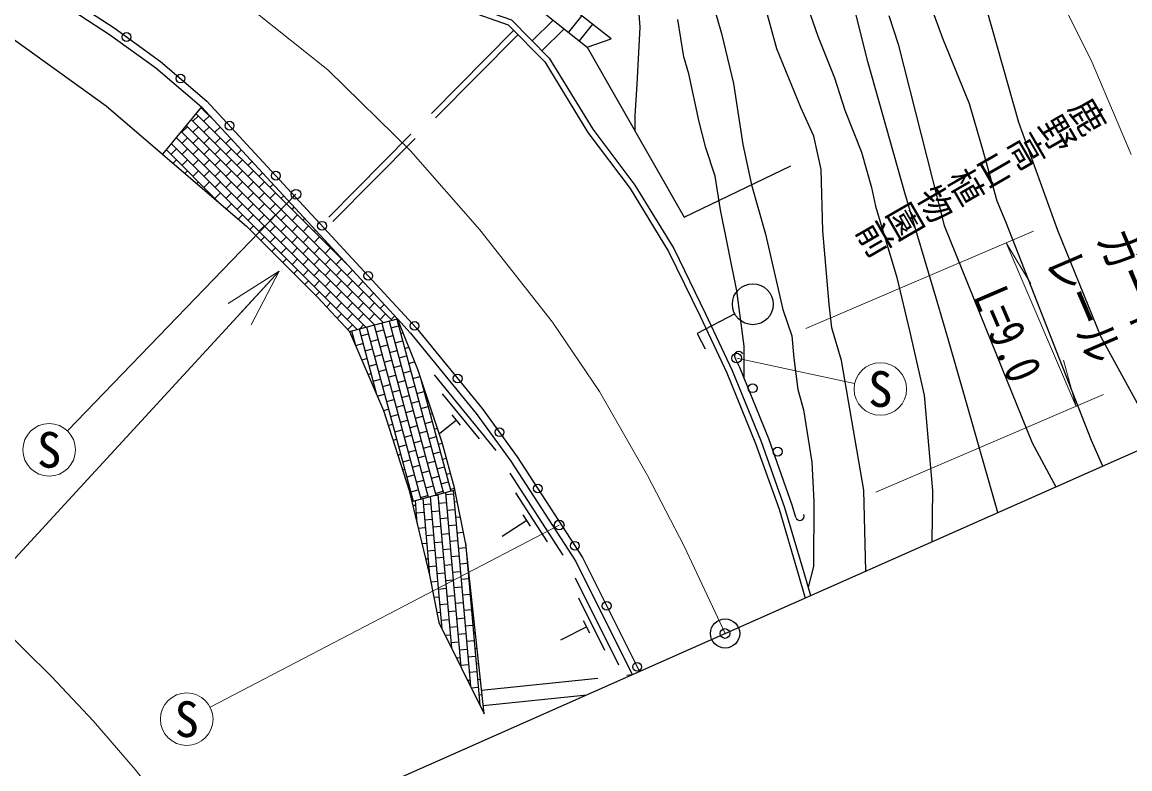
# Model space of a CAD drawing. Units: millimetres, scale not verified. Extents: x 40000 to 680000, y 20000 to 380000.
# Drawn here: x 516752 to 573647, y 242218 to 280584 of the extents above; entities that cross this region are included whole.
import ezdxf
from ezdxf.enums import TextEntityAlignment as Align

# ---------------------------------------------------------------- set-up
doc = ezdxf.new("R2010")
doc.units = ezdxf.units.MM
doc.header["$LTSCALE"] = 1000
doc.header["$PDMODE"] = 32
doc.header["$PDSIZE"] = 500
doc.linetypes.add('CHAIN', pattern=[18.5, 12, -1.5, 3.5, -1.5])
doc.linetypes.add('DASHED', pattern=[7.5, 6, -1.5])
for name, color, linetype, lineweight in [('0_15', 7, 'Continuous', 13), ('M-BGD', 7, 'Continuous', 25), ('M-BMK', 2, 'CHAIN', 13), ('M-BMK-HTXT', 7, 'Continuous', 13), ('M-BMK-OTRS', 5, 'Continuous', 25), ('M-BMK-SRVR', 3, 'Continuous', 25), ('M-STR-HTXT', 7, 'Continuous', 13), ('M-STR-STRC', 7, 'Continuous', 25)]:
    doc.layers.add(name, color=color, linetype=linetype, lineweight=lineweight)
doc.layers.add('M-OTRS', color=6, linetype='Continuous')
doc.styles.add('@ＭＳ ゴシック', font='')
doc.styles.add('ＭＳ ゴシック', font='')
doc.styles.get('@ＭＳ ゴシック').set_extended_font_data('@MS Gothic')
doc.styles.get('ＭＳ ゴシック').set_extended_font_data('MS Gothic')

msp = doc.modelspace()

# ---------------------------------------------------------------- linework, layer by layer
at = {"layer": '0_15'}
for p, q in [((527326, 266120), (529949, 267783)), ((529949, 267783), (527917, 265575)), ((529949, 267783), (528509, 265031))]:
    msp.add_line(p, q, dxfattribs=at)
at = {"layer": 'M-BGD'}
for p, q in [((544028, 280693), (542946, 279620)), ((545497, 280920), (544816, 280065)), ((544592, 280244), (543450, 279112)), ((546048, 280488), (545363, 279629)), ((525964, 276239), (523955, 273806)), ((525937, 276205), (526696, 275446)), ((526087, 276054), (526112, 276079)), ((525425, 275586), (530055, 270956)), ((525522, 275489), (525805, 275772)), ((525681, 275896), (530332, 271244)), ((526087, 275489), (526370, 275772)), ((526653, 275489), (526655, 275491)), ((524913, 274966), (529499, 270380)), ((524956, 274923), (525239, 275206)), ((525169, 275276), (529777, 270668)), ((525522, 274923), (525805, 275206)), ((526087, 274923), (526370, 275206)), ((526653, 274923), (526926, 275196)), ((524402, 274346), (528943, 269804)), ((524507, 274474), (524673, 274640)), ((524657, 274656), (529221, 270092)), ((524956, 274357), (525239, 274640)), ((525522, 274357), (525805, 274640)), ((526087, 274357), (526370, 274640)), ((526653, 274357), (526936, 274640)), ((527219, 274357), (527469, 274608)), ((524146, 274036), (526927, 271255)), ((524390, 273792), (524673, 274075)), ((524956, 273792), (525239, 274075)), ((525522, 273792), (525805, 274075)), ((526087, 273792), (526370, 274075)), ((526653, 273792), (526936, 274075)), ((527219, 273792), (527502, 274075)), ((527785, 273792), (528013, 274020)), ((524501, 273337), (524673, 273509)), ((524956, 273226), (525239, 273509)), ((525522, 273226), (525805, 273509)), ((526087, 273226), (526370, 273509)), ((526653, 273226), (526936, 273509)), ((527219, 273226), (527502, 273509)), ((527785, 273226), (528067, 273509)), ((528350, 273226), (528556, 273432)), ((525110, 272814), (525239, 272943)), ((525522, 272660), (525805, 272943)), ((526087, 272660), (526370, 272943)), ((526653, 272660), (526936, 272943)), ((527219, 272660), (527502, 272943)), ((527785, 272660), (528067, 272943)), ((528350, 272660), (528633, 272943)), ((528916, 272660), (529099, 272843)), ((525719, 272292), (525805, 272378)), ((526087, 272095), (526370, 272378)), ((526653, 272095), (526936, 272378)), ((527219, 272095), (527502, 272378)), ((527785, 272095), (528067, 272378)), ((528350, 272095), (528633, 272378)), ((528916, 272095), (529199, 272378)), ((529482, 272095), (529642, 272255)), ((526328, 271769), (526370, 271812)), ((526653, 271529), (526936, 271812)), ((527219, 271529), (527502, 271812)), ((527785, 271529), (528067, 271812)), ((528350, 271529), (528633, 271812)), ((528916, 271529), (529199, 271812)), ((529482, 271529), (529764, 271812)), ((530047, 271529), (530185, 271667)), ((527241, 270985), (527502, 271246)), ((527785, 270963), (528067, 271246)), ((528350, 270963), (528633, 271246)), ((528916, 270963), (529199, 271246)), ((529482, 270963), (529764, 271246)), ((530047, 270963), (530330, 271246)), ((530055, 270956), (535747, 265264)), ((530332, 271244), (533493, 268084)), ((530613, 270963), (530728, 271078)), ((527849, 270462), (528067, 270680)), ((528350, 270398), (528633, 270680)), ((528916, 270398), (529199, 270680)), ((529482, 270398), (529764, 270680)), ((529499, 270380), (534851, 265028)), ((529777, 270668), (535299, 265146)), ((530047, 270398), (530330, 270680)), ((530613, 270398), (530896, 270680)), ((531179, 270398), (531271, 270490)), ((528444, 269926), (528633, 270115)), ((528916, 269832), (529199, 270115)), ((528943, 269804), (533956, 264792)), ((529221, 270092), (534404, 264910)), ((529482, 269832), (529764, 270115)), ((530047, 269832), (530330, 270115)), ((530613, 269832), (530896, 270115)), ((531179, 269832), (531461, 270115)), ((531744, 269832), (531814, 269902)), ((529011, 269361), (529199, 269549)), ((529482, 269266), (529764, 269549)), ((530047, 269266), (530330, 269549)), ((530613, 269266), (530896, 269549)), ((531179, 269266), (531461, 269549)), ((531744, 269266), (532027, 269549)), ((532310, 269266), (532357, 269314)), ((529577, 268797), (529764, 268983)), ((530047, 268701), (530330, 268983)), ((530613, 268701), (530896, 268983)), ((531179, 268701), (531461, 268983)), ((531744, 268701), (532027, 268983)), ((532310, 268701), (532593, 268983)), ((532876, 268701), (532900, 268725)), ((530144, 268232), (530330, 268418)), ((530613, 268135), (530896, 268418)), ((531179, 268135), (531461, 268418)), ((531744, 268135), (532027, 268418)), ((532310, 268135), (532593, 268418)), ((532876, 268135), (533159, 268418)), ((533441, 268135), (533443, 268137)), ((530711, 267667), (530896, 267852)), ((531179, 267569), (531461, 267852)), ((531744, 267569), (532027, 267852)), ((532310, 267569), (532593, 267852)), ((532876, 267569), (533159, 267852)), ((533441, 267569), (533715, 267843)), ((531278, 267102), (531461, 267286)), ((531744, 267004), (532027, 267286)), ((532310, 267004), (532593, 267286)), ((532876, 267004), (533159, 267286)), ((533441, 267004), (533724, 267286)), ((534007, 267004), (534258, 267255)), ((531844, 266538), (532027, 266721)), ((532310, 266438), (532593, 266721)), ((532876, 266438), (533159, 266721)), ((533441, 266438), (533724, 266721)), ((534007, 266438), (534290, 266721)), ((534573, 266438), (534801, 266666)), ((532394, 265956), (532593, 266155)), ((532876, 265872), (533159, 266155)), ((533441, 265872), (533724, 266155)), ((534007, 265872), (534290, 266155)), ((534573, 265872), (534856, 266155)), ((535138, 265872), (535344, 266078)), ((532939, 265370), (533159, 265589)), ((533441, 265306), (533724, 265589)), ((533572, 264691), (536028, 265338)), ((534007, 265306), (534290, 265589)), ((534573, 265306), (534856, 265589)), ((535138, 265306), (535421, 265589)), ((535605, 265226), (538000, 256286)), ((535704, 265306), (535887, 265490)), ((535991, 265328), (538387, 256390)), ((553350, 265602), (551425, 264591)), ((533485, 264785), (533724, 265024)), ((533671, 264717), (533853, 264035)), ((534057, 264819), (534959, 261453)), ((534095, 264829), (534290, 265024)), ((534153, 264460), (534540, 264564)), ((534444, 264921), (536841, 255974)), ((534831, 265023), (537228, 256078)), ((534926, 264667), (535313, 264771)), ((535218, 265124), (537614, 256182)), ((535699, 264874), (536085, 264978)), ((536189, 264592), (536313, 264625)), ((551425, 264591), (551838, 263803)), ((533721, 264344), (533767, 264357)), ((533880, 263973), (534257, 264074)), ((534643, 264178), (535030, 264281)), ((535133, 263895), (535520, 263998)), ((535416, 264385), (535802, 264488)), ((535906, 264102), (536292, 264205)), ((534361, 263688), (534747, 263791)), ((534850, 263405), (535237, 263508)), ((535623, 263612), (536010, 263715)), ((536113, 263329), (536499, 263433)), ((536396, 263819), (536612, 263877)), ((534198, 263230), (534464, 263301)), ((534568, 262915), (534954, 263018)), ((535340, 263122), (535727, 263225)), ((535830, 262839), (536217, 262943)), ((536603, 263046), (536912, 263129)), ((534516, 262487), (534671, 262529)), ((535057, 262632), (535444, 262736)), ((535547, 262349), (535934, 262453)), ((536320, 262556), (536706, 262660)), ((536810, 262273), (537191, 262376)), ((537218, 262295), (538773, 256493)), ((541099, 258583), (537939, 262458)), ((534775, 262142), (535161, 262246)), ((534835, 261744), (534878, 261756)), ((535265, 261859), (535651, 261963)), ((536037, 262066), (536424, 262170)), ((536527, 261784), (536914, 261887)), ((537300, 261991), (537319, 261996)), ((534994, 261373), (535368, 261473)), ((535472, 261087), (535858, 261190)), ((535754, 261576), (536141, 261680)), ((536244, 261294), (536631, 261397)), ((537017, 261501), (537403, 261604)), ((537507, 261218), (537576, 261236)), ((540235, 259169), (538339, 261493)), ((535311, 260629), (535575, 260700)), ((535961, 260804), (536348, 260907)), ((536451, 260521), (536838, 260624)), ((536734, 261011), (537121, 261114)), ((537224, 260728), (537610, 260831)), ((535679, 260314), (536065, 260417)), ((536169, 260031), (536555, 260134)), ((536941, 260238), (537328, 260342)), ((537431, 259955), (537818, 260059)), ((537714, 260445), (537832, 260477)), ((539054, 260141), (538184, 259432)), ((539275, 259870), (538833, 260413)), ((535557, 259867), (535782, 259927)), ((535886, 259541), (536272, 259645)), ((536658, 259748), (537045, 259852)), ((537148, 259465), (537535, 259569)), ((537921, 259672), (538088, 259717)), ((535802, 259105), (535989, 259155)), ((536093, 258768), (536479, 258872)), ((536376, 259258), (536762, 259362)), ((536865, 258975), (537252, 259079)), ((537638, 259182), (538025, 259286)), ((538128, 258900), (538342, 258957)), ((536048, 258342), (536196, 258382)), ((536583, 258485), (536969, 258589)), ((537073, 258203), (537459, 258306)), ((537355, 258693), (537742, 258796)), ((537845, 258410), (538232, 258513)), ((536300, 257996), (536686, 258099)), ((536790, 257713), (537176, 257816)), ((537562, 257920), (537949, 258023)), ((538052, 257637), (538439, 257740)), ((538335, 258127), (538550, 258184)), ((536294, 257580), (536403, 257609)), ((536507, 257223), (536893, 257326)), ((537280, 257430), (537666, 257533)), ((537769, 257147), (538156, 257251)), ((538542, 257354), (538757, 257412)), ((544534, 253204), (541819, 257403)), ((536539, 256817), (536610, 256836)), ((536997, 256940), (537383, 257044)), ((537487, 256657), (537873, 256761)), ((538259, 256864), (538646, 256968)), ((538749, 256581), (538964, 256639)), ((536714, 256450), (537100, 256554)), ((536747, 256045), (536817, 256064)), ((536769, 255955), (538989, 256551)), ((537204, 256167), (537590, 256271)), ((537324, 256104), (537667, 252178)), ((537716, 256209), (538127, 251509)), ((537885, 256255), (538112, 256275)), ((537977, 256374), (538363, 256478)), ((538108, 256315), (538511, 251709)), ((538501, 256420), (538895, 251909)), ((538510, 256310), (538909, 256344)), ((538893, 256526), (539279, 252110)), ((543739, 253881), (542110, 256400)), ((536815, 255760), (536951, 255772)), ((536931, 255999), (537032, 254848)), ((537350, 255807), (537748, 255841)), ((537783, 255443), (538182, 255478)), ((538147, 255876), (538545, 255911)), ((538580, 255513), (538979, 255548)), ((538944, 255946), (539101, 255960)), ((536986, 255373), (537385, 255408)), ((537002, 254973), (537021, 254975)), ((537419, 255010), (537818, 255044)), ((538216, 255079), (538615, 255114)), ((539013, 255149), (539260, 255171)), ((542673, 254978), (541413, 254163)), ((542863, 254684), (542483, 255272)), ((537096, 254580), (537454, 254611)), ((537853, 254646), (538251, 254681)), ((538650, 254716), (539048, 254751)), ((539083, 254352), (539419, 254381)), ((537283, 253793), (537524, 253814)), ((537489, 254213), (537888, 254247)), ((537923, 253849), (538321, 253884)), ((538286, 254282), (538685, 254317)), ((538720, 253919), (539118, 253954)), ((539531, 253824), (539663, 252310)), ((537559, 253416), (537957, 253451)), ((538356, 253485), (538754, 253520)), ((539153, 253555), (539551, 253590)), ((539586, 253192), (539604, 253193)), ((537470, 253006), (537594, 253017)), ((537629, 252619), (538027, 252654)), ((537992, 253052), (538391, 253087)), ((538426, 252688), (538824, 252723)), ((538789, 253122), (539188, 253157)), ((539223, 252758), (539621, 252793)), ((537657, 252220), (537664, 252220)), ((538062, 252255), (538460, 252290)), ((538859, 252325), (539257, 252360)), ((539279, 252110), (539773, 246464)), ((539656, 252395), (539689, 252397)), ((539663, 252310), (540261, 245483)), ((537736, 251825), (538097, 251857)), ((538127, 251509), (538311, 249406)), ((538132, 251458), (538530, 251493)), ((538495, 251891), (538894, 251926)), ((538511, 251709), (538799, 248425)), ((538895, 251909), (539286, 247444)), ((538929, 251528), (539327, 251563)), ((539292, 251961), (539691, 251996)), ((539726, 251598), (539775, 251602)), ((547403, 247540), (545168, 252013)), ((537891, 251036), (538167, 251060)), ((538565, 251095), (538964, 251129)), ((539362, 251164), (539761, 251199)), ((546688, 248301), (545347, 250984)), ((538201, 250661), (538600, 250696)), ((538998, 250731), (539397, 250766)), ((539432, 250367), (539830, 250402)), ((539795, 250801), (539860, 250806)), ((538046, 250246), (538236, 250263)), ((538271, 249864), (538670, 249899)), ((538635, 250298), (539033, 250332)), ((539068, 249934), (539467, 249969)), ((539865, 250004), (539945, 250011)), ((545905, 249195), (545592, 249822)), ((538282, 249464), (538306, 249466)), ((538705, 249501), (539103, 249535)), ((539501, 249570), (539900, 249605)), ((539935, 249207), (540030, 249215)), ((545749, 249508), (544407, 248838)), ((538474, 249079), (538739, 249102)), ((538774, 248704), (539173, 248739)), ((539138, 249137), (539536, 249172)), ((539571, 248773), (539970, 248808)), ((539208, 248340), (539606, 248375)), ((540005, 248410), (540115, 248419)), ((539047, 247925), (539242, 247942)), ((539277, 247543), (539676, 247578)), ((539641, 247976), (540039, 248011)), ((540074, 247613), (540200, 247624)), ((539711, 247179), (540109, 247214)), ((539621, 246770), (539746, 246781)), ((539812, 246385), (540179, 246417)), ((540144, 246816), (540286, 246828)), ((540214, 246019), (540371, 246033)), ((540195, 245616), (540249, 245620)), ((540386, 245231), (540456, 245237))]:
    msp.add_line(p, q, dxfattribs=at)
at = {"layer": 'M-BGD', "linetype": 'DASHED'}
for p, q in [((541996, 280150), (532111, 270170)), ((542209, 279939), (532315, 269949)), ((540346, 246266), (548091, 247058)), ((540431, 245470), (545749, 246019))]:
    msp.add_line(p, q, dxfattribs=at)
at = {"layer": 'M-BGD'}
for points in [[(386377, 310785), (407367, 306855), (421244, 305008), (438257, 302444), (454337, 300124), (472351, 297159), (480703, 295370), (491340, 292834), (495416, 291685), (503775, 289057), (512583, 285107), (515482, 283600), (518192, 281952), (521245, 279957), (523611, 278241), (525964, 276239), (536028, 265338)], [(390122, 310491), (407431, 307250), (421300, 305404), (438315, 302840), (454398, 300519), (472425, 297552), (480791, 295761), (491440, 293221), (495531, 292069), (503917, 289432), (512757, 285468), (515678, 283949), (518406, 282290), (521472, 280286), (523858, 278556), (526242, 276528), (537004, 264869), (540384, 260726), (542184, 258252), (545534, 253071), (548457, 247220)], [(513930, 305358), (517918, 303497), (519786, 302578), (523011, 301248), (525211, 300218), (528669, 298479), (531585, 296874), (534068, 295190), (535757, 293681), (537552, 292304), (542068, 289928), (544564, 288402), (545915, 287098), (546586, 286314), (547235, 285202), (547912, 283740), (548313, 282571), (548484, 280328), (548325, 277399), (548221, 275783), (548218, 275018)], [(510968, 296549), (514864, 295039), (523223, 290627), (528966, 287187), (535956, 282967), (537417, 282282), (539564, 281516), (541878, 280698), (543829, 278729), (546059, 275086), (548229, 272206), (550216, 268953), (551851, 265602), (553226, 262694), (554707, 259042), (555913, 255652), (556906, 252315), (557242, 251117)], [(469506, 295493), (478089, 293535), (481121, 292887), (488341, 290880), (500451, 287005), (504636, 285370), (508657, 283761), (512032, 282203), (515123, 280551), (521062, 276288), (526848, 271323), (528269, 270100), (531943, 266440), (533572, 264691), (535308, 260638), (536633, 256525), (537667, 252178), (538146, 249739), (540476, 245050), (539543, 253762), (538961, 256656), (538333, 258992), (537072, 262729), (536028, 265338)], [(560089, 252380), (559991, 256529), (558837, 263207), (558339, 264879), (558206, 266089), (557875, 269863), (557798, 273010), (557408, 274719), (556755, 276193), (555515, 279208), (553865, 285230)], [(552043, 282208), (552671, 280009), (553285, 277425), (553762, 274303), (554217, 272232), (554931, 269685), (555820, 265820), (556278, 264475), (556394, 263327), (556599, 261710), (556890, 260661), (557306, 257969), (557411, 255953), (557390, 252611), (557119, 251555)], [(566868, 255388), (565181, 261266), (564333, 264247), (563743, 266227), (562094, 271817), (560205, 278486), (559144, 282742)], [(556974, 281750), (557626, 279861), (558483, 277724), (559012, 276055), (559857, 273900), (560383, 272093), (560582, 271126), (561685, 267457), (562342, 264654), (563074, 261422), (563300, 258846), (563503, 256521), (563474, 253882)], [(572255, 257777), (571679, 259084), (567272, 270329), (566829, 271378), (566071, 274087), (565407, 276393), (564734, 278064), (564040, 279741), (563152, 282193)], [(566278, 281257), (567922, 275445), (569934, 269900), (572155, 264418), (574215, 260661)], [(553834, 262261), (553833, 263939), (553464, 266774), (552621, 270947), (552340, 272663), (551864, 274120), (551527, 275461), (550993, 277929), (550735, 278803), (550427, 280718)], [(561265, 280930), (561741, 279460), (564113, 270141), (566242, 264849), (568628, 258961), (569853, 256712)], [(545775, 279300), (550757, 270568), (556229, 273200)], [(536028, 265338), (536702, 264607), (540067, 260482), (541854, 258025), (545186, 252873), (548091, 247058)], [(553362, 263342), (553593, 262855), (555081, 259184), (556293, 255776), (556481, 255144)]]:
    msp.add_lwpolyline(points, dxfattribs=at)
at = {"layer": 'M-BGD', "linetype": 'DASHED'}
msp.add_lwpolyline([(465687, 308297), (471515, 306903), (477605, 304505), (484577, 302426), (500061, 299003), (510876, 296262), (514740, 294765), (523076, 290366), (528812, 286930), (535814, 282702), (537303, 282004), (539464, 281233), (541713, 280438), (543592, 278543), (545811, 274917), (547980, 272037), (549953, 268808), (551581, 265472), (552951, 262573), (554427, 258935), (555628, 255559), (556617, 252232), (556965, 250995)], dxfattribs=at)
at = {"layer": 'M-BGD'}
msp.add_lwpolyline([(540292, 283671), (545775, 279300), (547013, 279732), (540594, 284764)], close=True, dxfattribs=at)
for centre, radius in [((522114, 279821), 225), ((524882, 277684), 225), ((527405, 275267), 225), ((529779, 272696), 225), ((532153, 270124), 225), ((534528, 267552), 225), ((554280, 266090), 1050), ((536902, 264981), 225), ((539121, 262274), 225), ((554274, 261772), 225), ((541268, 259512), 225), ((555557, 258516), 225), ((543239, 256621), 225), ((545139, 253682), 225), ((546773, 250591), 225), ((548337, 247460), 225)]:
    msp.add_circle(centre, radius, dxfattribs=at)
for centre, start, end in [((553566, 263438), 25.3026, 205.3026), ((556697, 255208), 199.5817, 19.5817)]:
    msp.add_arc(centre, 225, start, end, dxfattribs=at)
at = {"layer": 'M-BMK'}
msp.add_lwpolyline([(372985, 320105), (376115, 318864), (380621, 317496), (390289, 314917), (400136, 312742), (410023, 310814), (420281, 309230), (471876, 300932), (493700, 297383), (496563, 296832), (502128, 295320), (507086, 293664), (511474, 291884), (515928, 289669), (520500, 287036), (525688, 283545), (532451, 278131), (536709, 273950), (540259, 269910), (543985, 265175), (546403, 261608), (548867, 257283), (550749, 253656), (552857, 249172)], dxfattribs=at)
at = {"layer": 'M-BMK-OTRS'}
msp.add_line((579019, 260778), (523576, 236183), dxfattribs=at)
at = {"layer": 'M-BMK-SRVR'}
msp.add_circle((552857, 249172), 750, dxfattribs=at)
at = {"layer": 'M-OTRS'}
msp.add_point((552857, 249172), dxfattribs=at)
at = {"layer": 'M-STR-HTXT'}
for p, q in [((530815, 271743), (519077, 259581)), ((557002, 264843), (568704, 269851)), ((570884, 260842), (567288, 269245)), ((567288, 269245), (568559, 267144)), ((553452, 263322), (559512, 262017)), ((570884, 260842), (570242, 263211)), ((560598, 256440), (572300, 261448)), ((544335, 254746), (526402, 245394))]:
    msp.add_line(p, q, dxfattribs=at)
for points in [[(573712, 273781), (571657, 278635), (569818, 282327), (568200, 285501), (567004, 287718), (565841, 289694), (563875, 292723), (562739, 294328), (559802, 298272), (557699, 300899), (553936, 305046), (549111, 309646), (546066, 312124), (542104, 315170), (538726, 317498), (534296, 320244)], [(384487, 284677), (403668, 281572), (426074, 278013), (449481, 274320), (468345, 271194), (477494, 269777), (479978, 269356), (482407, 268728), (485124, 267887), (487995, 266875), (490394, 265956), (493982, 264422), (496641, 263033), (499597, 261573), (503299, 259219), (506488, 257188), (510023, 254433), (512724, 252293), (515464, 249710), (518259, 246957), (520418, 244662), (522552, 242185), (524530, 239682), (526036, 237274)], [(485770, 260533), (511862, 248130), (529949, 267783)]]:
    msp.add_lwpolyline(points, dxfattribs=at)
for centre in [(560831, 261732), (518140, 258609), (525205, 244770)]:
    msp.add_circle(centre, 1350, dxfattribs=at)
at = {"layer": 'M-STR-STRC'}
for centre in [(530815, 271743), (553452, 263322), (544335, 254746)]:
    msp.add_circle(centre, 250, dxfattribs=at)

# ---------------------------------------------------------------- texts
at = {"layer": 'M-BMK-HTXT', "style": '@ＭＳ ゴシック'}
msp.add_text('鹿野高山植物園前', height=1320, rotation=210, dxfattribs=at).set_placement((572263, 276222), align=Align.MIDDLE_LEFT)
at = {"layer": 'M-STR-HTXT', "style": 'ＭＳ ゴシック', "width": 0.8}
for s, p in [('ガード', (572596, 266496)), ('レール', (569946, 265393)), ('L=9.0', (566026, 263986))]:
    msp.add_text(s, height=1833, rotation=293.169, dxfattribs=at).set_placement(p, align=Align.BOTTOM_CENTER)
at = {"layer": 'M-STR-HTXT', "style": 'ＭＳ ゴシック'}
for p in [(560831, 261732), (518140, 258609), (525205, 244770)]:
    msp.add_text('S', height=1833, dxfattribs=at).set_placement(p, align=Align.MIDDLE_CENTER)

doc.saveas('drawing.dxf')
